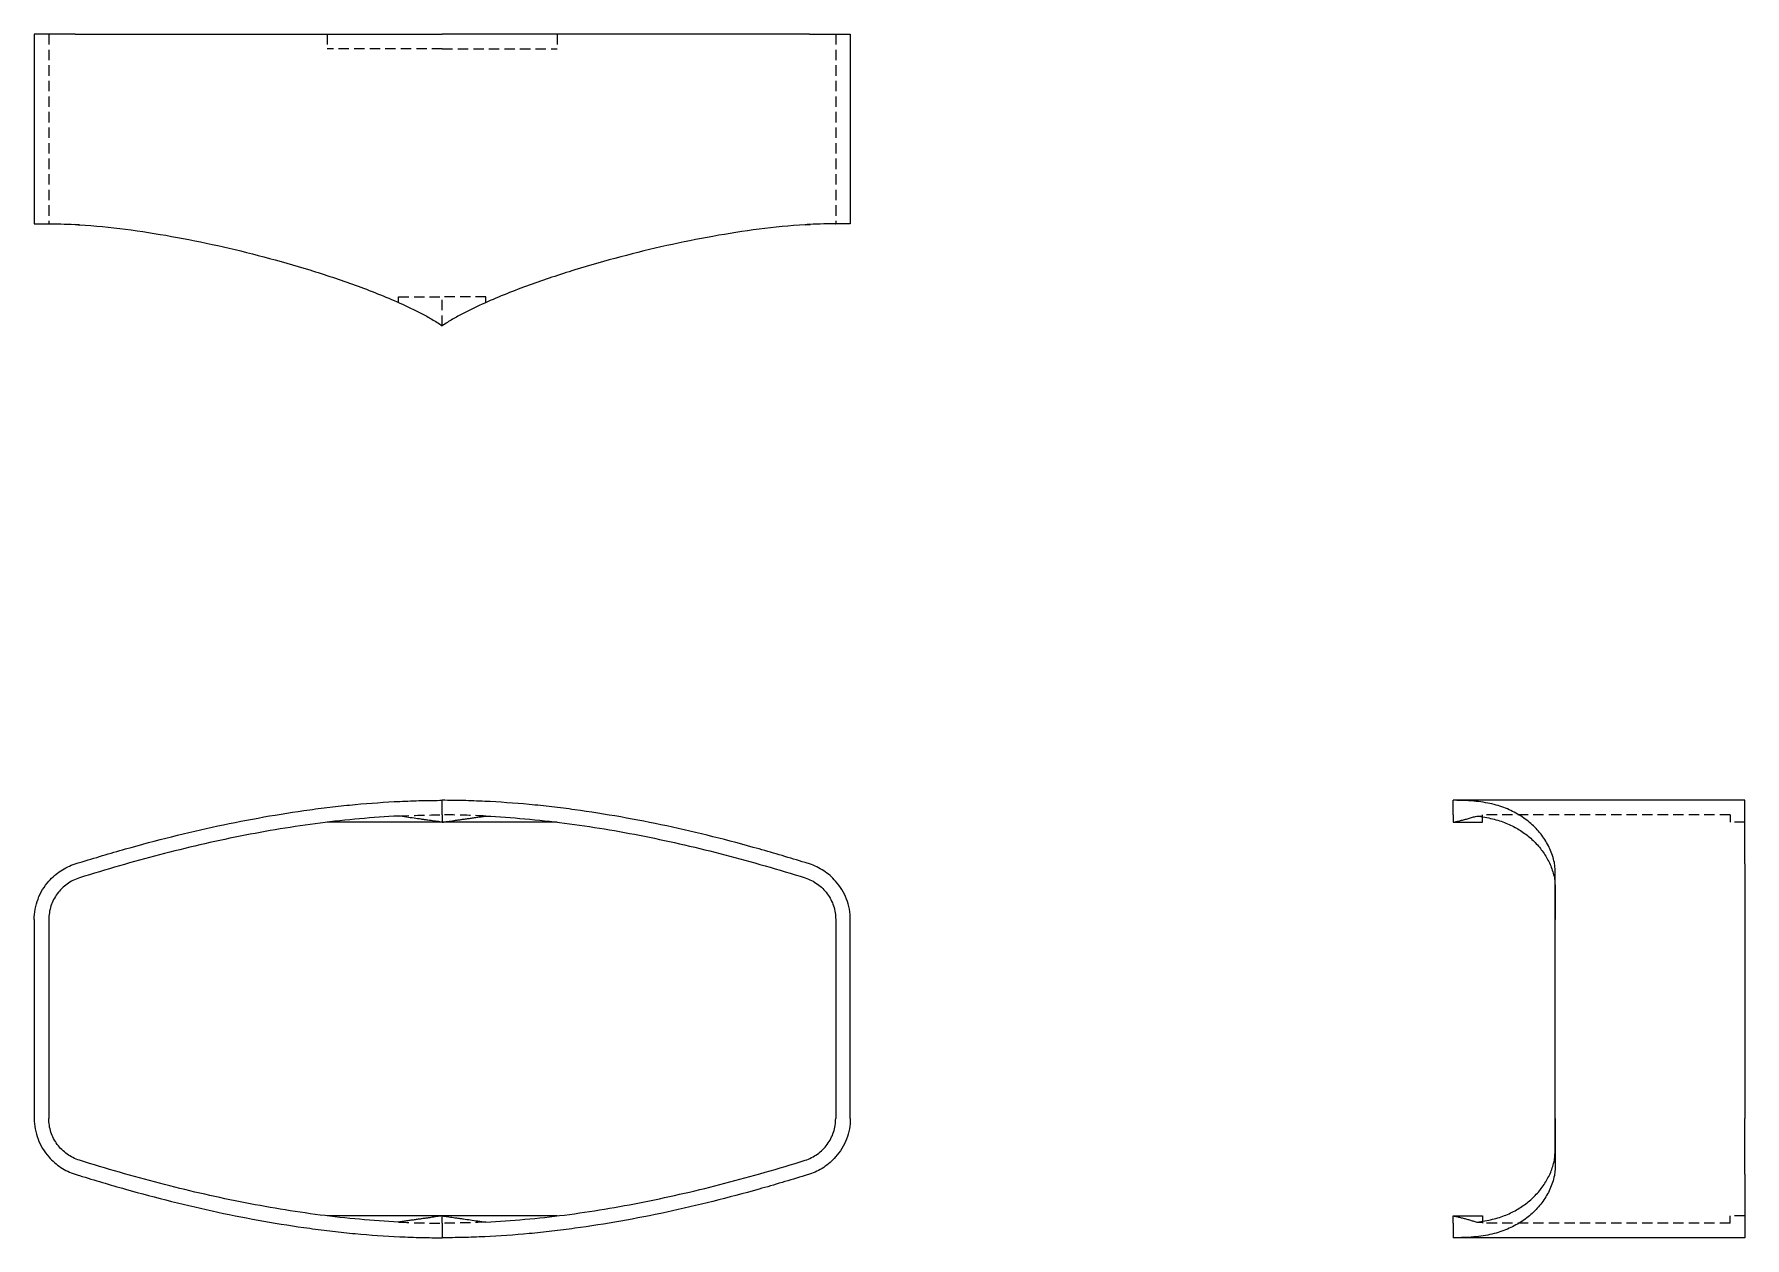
# Model space of a CAD drawing. Header units: millimetres. Extents: x 33 to 243, y 30 to 178.
import ezdxf

# ---------------------------------------------------------------- set-up
doc = ezdxf.new("R2010")
doc.units = ezdxf.units.MM
doc.linetypes.add('HIDDEN', pattern=[1.905, 1.27, -0.635])

msp = doc.modelspace()

# ---------------------------------------------------------------- linework, layer by layer
at = {"color": 7, "linetype": 'Continuous', "lineweight": 25}
for p, q in [((33, 177.61), (33, 154.39)), ((133, 177.61), (133, 154.39)), ((34.8, 154.39), (34.79, 154.39)), ((38.54, 154.27), (37.89, 154.31)), ((127.46, 154.27), (128.11, 154.31)), ((131.2, 154.39), (131.21, 154.39)), ((83, 82), (83, 83.79)), ((83, 82), (83, 81.11)), ((242.61, 83.79), (206.89, 83.79)), ((206.89, 82), (206.89, 83.79)), ((206.89, 82), (206.89, 81.11)), ((210.46, 81.11), (210.46, 81.76)), ((97.01, 81.11), (68.99, 81.11)), ((206.89, 81.11), (210.46, 81.11)), ((33, 69.18), (33, 44.82)), ((34.79, 69.18), (34.79, 44.82)), ((131.21, 69.18), (131.21, 44.82)), ((133, 44.82), (133, 69.18)), ((219.39, 44.82), (219.39, 69.18)), ((242.61, 69.18), (242.61, 44.82)), ((97.01, 32.89), (68.99, 32.89)), ((83, 32), (83, 32.89)), ((83, 32), (83, 30.21)), ((206.89, 32.89), (210.46, 32.89)), ((206.89, 32), (206.89, 32.89)), ((206.89, 32), (206.89, 30.21)), ((210.46, 32.89), (210.46, 32.24)), ((242.61, 30.21), (206.89, 30.21))]:
    msp.add_line(p, q, dxfattribs=at)
at = {"color": 7, "linetype": 'HIDDEN', "lineweight": 18}
for p, q in [((34.79, 177.61), (34.79, 154.39)), ((68.91, 177.61), (68.91, 175.82)), ((97.09, 177.61), (97.09, 175.82)), ((131.21, 177.61), (131.21, 154.39)), ((77.64, 144.76), (77.64, 145.46)), ((83, 141.89), (83, 145.46)), ((88.36, 144.76), (88.36, 145.46)), ((209.76, 81.86), (210.46, 81.86)), ((240.82, 82), (210.46, 82)), ((210.46, 81.76), (210.46, 81.86)), ((68.99, 81.11), (68.91, 81.11)), ((97.09, 81.11), (97.01, 81.11)), ((242.61, 81.11), (240.82, 81.11)), ((68.99, 32.89), (68.91, 32.89)), ((97.09, 32.89), (97.01, 32.89)), ((209.76, 32.14), (210.46, 32.14)), ((210.46, 32.24), (210.46, 32.14)), ((240.82, 32), (210.46, 32)), ((242.61, 32.89), (240.82, 32.89))]:
    msp.add_line(p, q, dxfattribs=at)
at = {"color": 7, "linetype": 'Continuous', "lineweight": 25}
for points, knots in [([(38, 177.61), (35.72, 177.61), (33.88, 177.61), (33.25, 177.61), (33.08, 177.61), (33, 177.61), (33, 177.61)], [0, 0, 0, 0, 0.3011704, 0.3011704, 0.3011704, 0.3808091, 0.3808091, 0.3808091, 0.3808091]), ([(128, 177.61), (130.28, 177.61), (132.12, 177.61), (132.75, 177.61), (132.92, 177.61), (133, 177.61), (133, 177.61)], [0, 0, 0, 0, 0.3011704, 0.3011704, 0.3011704, 0.3808091, 0.3808091, 0.3808091, 0.3808091]), ([(33, 154.39), (33, 154.39), (33.16, 154.39), (33.77, 154.39), (34.23, 154.39), (34.8, 154.39)], [0, 0, 0, 0, 0.5, 0.5, 1, 1, 1, 1]), ([(34.8, 154.39), (35.01, 154.39), (35.24, 154.39), (35.73, 154.38), (35.99, 154.38), (36.8, 154.36), (37.38, 154.34), (38, 154.3)], [0, 0, 0, 0, 0.25, 0.25, 0.5, 0.5, 1, 1, 1, 1]), ([(38.54, 154.27), (40.42, 154.16), (42.3, 153.97), (46.07, 153.49), (47.95, 153.19), (51.72, 152.52), (53.61, 152.14), (57.38, 151.3), (59.26, 150.84), (63.01, 149.85), (64.89, 149.31), (67.69, 148.45), (68.63, 148.15), (70.49, 147.53), (71.41, 147.21), (74.18, 146.21), (76, 145.49), (78.69, 144.29), (79.57, 143.87), (80.88, 143.19), (81.31, 142.95), (82.17, 142.45), (82.59, 142.18), (83, 141.89)], [0, 0, 0, 0, 0.125, 0.125, 0.25, 0.25, 0.375, 0.375, 0.5, 0.5, 0.625, 0.625, 0.6875, 0.6875, 0.75, 0.75, 0.875, 0.875, 0.9375, 0.9375, 0.96875, 0.96875, 1, 1, 1, 1]), ([(127.46, 154.27), (125.58, 154.16), (123.7, 153.97), (119.93, 153.49), (118.05, 153.19), (114.28, 152.52), (112.39, 152.14), (108.62, 151.3), (106.74, 150.84), (102.99, 149.85), (101.11, 149.31), (98.31, 148.45), (97.37, 148.15), (95.51, 147.53), (94.59, 147.21), (91.82, 146.21), (90, 145.49), (87.31, 144.29), (86.43, 143.87), (85.12, 143.19), (84.69, 142.95), (83.83, 142.45), (83.41, 142.18), (83, 141.89)], [0, 0, 0, 0, 0.125, 0.125, 0.25, 0.25, 0.375, 0.375, 0.5, 0.5, 0.625, 0.625, 0.6875, 0.6875, 0.75, 0.75, 0.875, 0.875, 0.9375, 0.9375, 0.96875, 0.96875, 1, 1, 1, 1]), ([(131.2, 154.39), (130.99, 154.39), (130.76, 154.39), (130.27, 154.38), (130.01, 154.38), (129.2, 154.36), (128.62, 154.34), (128, 154.3)], [0, 0, 0, 0, 0.25, 0.25, 0.5, 0.5, 1, 1, 1, 1]), ([(133, 154.39), (133, 154.39), (132.84, 154.39), (132.23, 154.39), (131.77, 154.39), (131.2, 154.39)], [0, 0, 0, 0, 0.5, 0.5, 1, 1, 1, 1]), ([(38.54, 76.16), (40.42, 76.74), (42.3, 77.3), (46.07, 78.36), (47.95, 78.86), (51.72, 79.8), (53.61, 80.24), (57.38, 81.05), (59.26, 81.41), (63.01, 82.08), (64.89, 82.37), (67.69, 82.76), (68.63, 82.88), (70.49, 83.09), (71.41, 83.19), (74.18, 83.45), (76, 83.57), (78.69, 83.7), (79.57, 83.73), (80.88, 83.77), (81.31, 83.77), (82.17, 83.78), (82.59, 83.79), (83, 83.79)], [0, 0, 0, 0, 0.125, 0.125, 0.25, 0.25, 0.375, 0.375, 0.5, 0.5, 0.625, 0.625, 0.6875, 0.6875, 0.75, 0.75, 0.875, 0.875, 0.9375, 0.9375, 0.96875, 0.96875, 1, 1, 1, 1]), ([(77.64, 81.86), (76.07, 81.79), (74.48, 81.67), (71.27, 81.38), (69.65, 81.21), (66.4, 80.79), (64.77, 80.55), (61.5, 80.01), (59.86, 79.71), (56.58, 79.06), (54.94, 78.7), (51.66, 77.95), (50.01, 77.54), (46.73, 76.69), (45.09, 76.24), (41.81, 75.3), (40.18, 74.8), (38.54, 74.29)], [0, 0, 0, 0, 0.125, 0.125, 0.25, 0.25, 0.375, 0.375, 0.5, 0.5, 0.625, 0.625, 0.75, 0.75, 0.875, 0.875, 1, 1, 1, 1]), ([(83, 81.11), (82.9, 81.12), (82.69, 81.15), (82.35, 81.2), (82, 81.25), (81.63, 81.3), (81.24, 81.36), (80.83, 81.41), (80.27, 81.49), (79.53, 81.6), (78.61, 81.73), (77.97, 81.82), (77.64, 81.86)], [0, 0, 0, 0, 0.061756, 0.126521, 0.194327, 0.265199, 0.33916, 0.416231, 0.496428, 0.654479, 0.822311, 1, 1, 1, 1]), ([(127.46, 76.16), (125.58, 76.74), (123.7, 77.3), (119.93, 78.36), (118.05, 78.86), (114.28, 79.8), (112.39, 80.24), (108.62, 81.05), (106.74, 81.41), (102.99, 82.08), (101.11, 82.37), (98.31, 82.76), (97.37, 82.88), (95.51, 83.09), (94.59, 83.19), (91.82, 83.45), (90, 83.57), (87.31, 83.7), (86.43, 83.73), (85.12, 83.77), (84.69, 83.77), (83.83, 83.78), (83.41, 83.79), (83, 83.79)], [0, 0, 0, 0, 0.125, 0.125, 0.25, 0.25, 0.375, 0.375, 0.5, 0.5, 0.625, 0.625, 0.6875, 0.6875, 0.75, 0.75, 0.875, 0.875, 0.9375, 0.9375, 0.96875, 0.96875, 1, 1, 1, 1]), ([(83, 81.11), (83.11, 81.12), (83.32, 81.15), (83.67, 81.2), (84.03, 81.25), (84.42, 81.31), (84.83, 81.37), (85.27, 81.43), (85.72, 81.49), (86.21, 81.56), (86.71, 81.63), (87.24, 81.71), (87.79, 81.78), (88.17, 81.84), (88.36, 81.86)], [0, 0, 0, 0, 0.063306, 0.130187, 0.200673, 0.27479, 0.352558, 0.433993, 0.519107, 0.607907, 0.700398, 0.796579, 0.896449, 1, 1, 1, 1]), ([(88.36, 81.86), (89.93, 81.79), (91.52, 81.67), (94.73, 81.38), (96.35, 81.21), (99.6, 80.79), (101.23, 80.55), (104.5, 80.01), (106.14, 79.71), (109.42, 79.06), (111.06, 78.7), (114.34, 77.95), (115.99, 77.54), (119.27, 76.69), (120.91, 76.24), (124.19, 75.3), (125.82, 74.8), (127.46, 74.29)], [0, 0, 0, 0, 0.125, 0.125, 0.25, 0.25, 0.375, 0.375, 0.5, 0.5, 0.625, 0.625, 0.75, 0.75, 0.875, 0.875, 1, 1, 1, 1]), ([(219.27, 76.16), (219.16, 76.74), (218.97, 77.3), (218.49, 78.36), (218.19, 78.86), (217.52, 79.8), (217.14, 80.24), (216.3, 81.05), (215.84, 81.41), (214.85, 82.08), (214.31, 82.37), (213.45, 82.76), (213.15, 82.88), (212.53, 83.09), (212.21, 83.19), (211.21, 83.45), (210.49, 83.57), (209.29, 83.7), (208.87, 83.73), (208.19, 83.77), (207.95, 83.77), (207.45, 83.78), (207.18, 83.79), (206.89, 83.79)], [0, 0, 0, 0, 0.125, 0.125, 0.25, 0.25, 0.375, 0.375, 0.5, 0.5, 0.625, 0.625, 0.6875, 0.6875, 0.75, 0.75, 0.875, 0.875, 0.9375, 0.9375, 0.96875, 0.96875, 1, 1, 1, 1]), ([(206.89, 81.11), (206.97, 81.12), (207.12, 81.15), (207.34, 81.2), (207.56, 81.25), (207.79, 81.31), (208.03, 81.37), (208.26, 81.43), (208.5, 81.49), (208.75, 81.56), (209, 81.63), (209.25, 81.71), (209.5, 81.78), (209.67, 81.84), (209.76, 81.86)], [0, 0, 0, 0, 0.063306, 0.130187, 0.200673, 0.27479, 0.352558, 0.433993, 0.519107, 0.607907, 0.700398, 0.796579, 0.896449, 1, 1, 1, 1]), ([(209.76, 81.86), (210.46, 81.79), (211.09, 81.67), (212.27, 81.38), (212.82, 81.21), (213.86, 80.79), (214.34, 80.55), (215.26, 80.01), (215.68, 79.71), (216.48, 79.06), (216.85, 78.7), (217.53, 77.95), (217.84, 77.54), (218.38, 76.69), (218.62, 76.24), (219.02, 75.3), (219.17, 74.8), (219.27, 74.29)], [0, 0, 0, 0, 0.125, 0.125, 0.25, 0.25, 0.375, 0.375, 0.5, 0.5, 0.625, 0.625, 0.75, 0.75, 0.875, 0.875, 1, 1, 1, 1]), ([(34.8, 73.89), (35.01, 74.13), (35.24, 74.36), (35.73, 74.79), (35.99, 74.98), (36.8, 75.52), (37.38, 75.79), (38, 75.99)], [0, 0, 0, 0, 0.25, 0.25, 0.5, 0.5, 1, 1, 1, 1]), ([(131.2, 73.89), (130.99, 74.13), (130.76, 74.36), (130.27, 74.79), (130.01, 74.98), (129.2, 75.52), (128.62, 75.79), (128, 75.99)], [0, 0, 0, 0, 0.25, 0.25, 0.5, 0.5, 1, 1, 1, 1]), ([(219.39, 73.89), (219.39, 74.13), (219.39, 74.36), (219.38, 74.79), (219.38, 74.98), (219.36, 75.52), (219.34, 75.79), (219.3, 75.99)], [0, 0, 0, 0, 0.25, 0.25, 0.5, 0.5, 1, 1, 1, 1]), ([(242.61, 75.99), (242.61, 75.27), (242.61, 73.35), (242.61, 71.05), (242.61, 70.44), (242.61, 69.81), (242.61, 69.18)], [0, 0, 0, 0, 0.3011704, 0.3011704, 0.3011704, 0.3808091, 0.3808091, 0.3808091, 0.3808091]), ([(33, 69.18), (33, 70.04), (33.16, 70.9), (33.77, 72.5), (34.23, 73.25), (34.8, 73.89)], [0, 0, 0, 0, 0.5, 0.5, 1, 1, 1, 1]), ([(38.54, 74.29), (37.99, 74.12), (37.49, 73.86), (36.8, 73.37), (36.58, 73.19), (36.18, 72.79), (36, 72.58), (35.66, 72.12), (35.51, 71.88), (35.25, 71.38), (35.14, 71.12), (34.97, 70.58), (34.9, 70.3), (34.81, 69.74), (34.79, 69.46), (34.79, 69.18)], [0, 0, 0, 0, 0.25, 0.25, 0.375, 0.375, 0.5, 0.5, 0.625, 0.625, 0.75, 0.75, 0.875, 0.875, 1, 1, 1, 1]), ([(127.46, 74.29), (128.01, 74.12), (128.51, 73.86), (129.2, 73.37), (129.42, 73.19), (129.82, 72.79), (130, 72.58), (130.34, 72.12), (130.49, 71.88), (130.75, 71.38), (130.86, 71.12), (131.03, 70.58), (131.1, 70.3), (131.19, 69.74), (131.21, 69.46), (131.21, 69.18)], [0, 0, 0, 0, 0.25, 0.25, 0.375, 0.375, 0.5, 0.5, 0.625, 0.625, 0.75, 0.75, 0.875, 0.875, 1, 1, 1, 1]), ([(133, 69.18), (133, 70.04), (132.84, 70.9), (132.23, 72.5), (131.77, 73.25), (131.2, 73.89)], [0, 0, 0, 0, 0.5, 0.5, 1, 1, 1, 1]), ([(219.27, 74.29), (219.31, 74.12), (219.33, 73.86), (219.36, 73.37), (219.36, 73.19), (219.38, 72.79), (219.38, 72.58), (219.39, 72.12), (219.39, 71.88), (219.39, 71.38), (219.39, 71.12), (219.39, 70.58), (219.39, 70.3), (219.39, 69.74), (219.39, 69.46), (219.39, 69.18)], [0, 0, 0, 0, 0.25, 0.25, 0.375, 0.375, 0.5, 0.5, 0.625, 0.625, 0.75, 0.75, 0.875, 0.875, 1, 1, 1, 1]), ([(219.39, 69.18), (219.39, 70.04), (219.39, 70.9), (219.39, 72.5), (219.39, 73.25), (219.39, 73.89)], [0, 0, 0, 0, 0.5, 0.5, 1, 1, 1, 1]), ([(33, 44.82), (33, 43.96), (33.16, 43.1), (33.77, 41.5), (34.23, 40.75), (34.8, 40.11)], [0, 0, 0, 0, 0.5, 0.5, 1, 1, 1, 1]), ([(38.54, 39.71), (37.99, 39.88), (37.49, 40.14), (36.8, 40.63), (36.58, 40.81), (36.18, 41.21), (36, 41.42), (35.66, 41.88), (35.51, 42.12), (35.25, 42.62), (35.14, 42.88), (34.97, 43.42), (34.9, 43.7), (34.81, 44.26), (34.79, 44.54), (34.79, 44.82)], [0, 0, 0, 0, 0.25, 0.25, 0.375, 0.375, 0.5, 0.5, 0.625, 0.625, 0.75, 0.75, 0.875, 0.875, 1, 1, 1, 1]), ([(127.46, 39.71), (128.01, 39.88), (128.51, 40.14), (129.2, 40.63), (129.42, 40.81), (129.82, 41.21), (130, 41.42), (130.34, 41.88), (130.49, 42.12), (130.75, 42.62), (130.86, 42.88), (131.03, 43.42), (131.1, 43.7), (131.19, 44.26), (131.21, 44.54), (131.21, 44.82)], [0, 0, 0, 0, 0.25, 0.25, 0.375, 0.375, 0.5, 0.5, 0.625, 0.625, 0.75, 0.75, 0.875, 0.875, 1, 1, 1, 1]), ([(133, 44.82), (133, 43.96), (132.84, 43.1), (132.23, 41.5), (131.77, 40.75), (131.2, 40.11)], [0, 0, 0, 0, 0.5, 0.5, 1, 1, 1, 1]), ([(219.27, 39.71), (219.31, 39.88), (219.33, 40.14), (219.36, 40.63), (219.36, 40.81), (219.38, 41.21), (219.38, 41.42), (219.39, 41.88), (219.39, 42.12), (219.39, 42.62), (219.39, 42.88), (219.39, 43.42), (219.39, 43.7), (219.39, 44.26), (219.39, 44.54), (219.39, 44.82)], [0, 0, 0, 0, 0.25, 0.25, 0.375, 0.375, 0.5, 0.5, 0.625, 0.625, 0.75, 0.75, 0.875, 0.875, 1, 1, 1, 1]), ([(219.39, 44.82), (219.39, 43.96), (219.39, 43.1), (219.39, 41.5), (219.39, 40.75), (219.39, 40.11)], [0, 0, 0, 0, 0.5, 0.5, 1, 1, 1, 1]), ([(242.61, 38.01), (242.61, 38.73), (242.61, 40.65), (242.61, 42.95), (242.61, 43.56), (242.61, 44.19), (242.61, 44.82)], [0, 0, 0, 0, 0.3011704, 0.3011704, 0.3011704, 0.3808091, 0.3808091, 0.3808091, 0.3808091]), ([(34.8, 40.11), (35.01, 39.87), (35.24, 39.64), (35.73, 39.21), (35.99, 39.02), (36.8, 38.48), (37.38, 38.21), (38, 38.01)], [0, 0, 0, 0, 0.25, 0.25, 0.5, 0.5, 1, 1, 1, 1]), ([(131.2, 40.11), (130.99, 39.87), (130.76, 39.64), (130.27, 39.21), (130.01, 39.02), (129.2, 38.48), (128.62, 38.21), (128, 38.01)], [0, 0, 0, 0, 0.25, 0.25, 0.5, 0.5, 1, 1, 1, 1]), ([(219.39, 40.11), (219.39, 39.87), (219.39, 39.64), (219.38, 39.21), (219.38, 39.02), (219.36, 38.48), (219.34, 38.21), (219.3, 38.01)], [0, 0, 0, 0, 0.25, 0.25, 0.5, 0.5, 1, 1, 1, 1]), ([(77.64, 32.14), (76.07, 32.21), (74.48, 32.33), (71.27, 32.62), (69.65, 32.79), (66.4, 33.21), (64.77, 33.45), (61.5, 33.99), (59.86, 34.29), (56.58, 34.94), (54.94, 35.3), (51.66, 36.05), (50.01, 36.46), (46.73, 37.31), (45.09, 37.76), (41.81, 38.7), (40.18, 39.2), (38.54, 39.71)], [0, 0, 0, 0, 0.125, 0.125, 0.25, 0.25, 0.375, 0.375, 0.5, 0.5, 0.625, 0.625, 0.75, 0.75, 0.875, 0.875, 1, 1, 1, 1]), ([(38.54, 37.84), (40.42, 37.26), (42.3, 36.7), (46.07, 35.64), (47.95, 35.14), (51.72, 34.2), (53.61, 33.76), (57.38, 32.95), (59.26, 32.59), (63.01, 31.92), (64.89, 31.63), (67.69, 31.24), (68.63, 31.12), (70.49, 30.91), (71.41, 30.81), (74.18, 30.55), (76, 30.43), (78.69, 30.3), (79.57, 30.27), (80.88, 30.23), (81.31, 30.23), (82.17, 30.22), (82.59, 30.21), (83, 30.21)], [0, 0, 0, 0, 0.125, 0.125, 0.25, 0.25, 0.375, 0.375, 0.5, 0.5, 0.625, 0.625, 0.6875, 0.6875, 0.75, 0.75, 0.875, 0.875, 0.9375, 0.9375, 0.96875, 0.96875, 1, 1, 1, 1]), ([(127.46, 37.84), (125.58, 37.26), (123.7, 36.7), (119.93, 35.64), (118.05, 35.14), (114.28, 34.2), (112.39, 33.76), (108.62, 32.95), (106.74, 32.59), (102.99, 31.92), (101.11, 31.63), (98.31, 31.24), (97.37, 31.12), (95.51, 30.91), (94.59, 30.81), (91.82, 30.55), (90, 30.43), (87.31, 30.3), (86.43, 30.27), (85.12, 30.23), (84.69, 30.23), (83.83, 30.22), (83.41, 30.21), (83, 30.21)], [0, 0, 0, 0, 0.125, 0.125, 0.25, 0.25, 0.375, 0.375, 0.5, 0.5, 0.625, 0.625, 0.6875, 0.6875, 0.75, 0.75, 0.875, 0.875, 0.9375, 0.9375, 0.96875, 0.96875, 1, 1, 1, 1]), ([(88.36, 32.14), (89.93, 32.21), (91.52, 32.33), (94.73, 32.62), (96.35, 32.79), (99.6, 33.21), (101.23, 33.45), (104.5, 33.99), (106.14, 34.29), (109.42, 34.94), (111.06, 35.3), (114.34, 36.05), (115.99, 36.46), (119.27, 37.31), (120.91, 37.76), (124.19, 38.7), (125.82, 39.2), (127.46, 39.71)], [0, 0, 0, 0, 0.125, 0.125, 0.25, 0.25, 0.375, 0.375, 0.5, 0.5, 0.625, 0.625, 0.75, 0.75, 0.875, 0.875, 1, 1, 1, 1]), ([(219.27, 37.84), (219.16, 37.26), (218.97, 36.7), (218.49, 35.64), (218.19, 35.14), (217.52, 34.2), (217.14, 33.76), (216.3, 32.95), (215.84, 32.59), (214.85, 31.92), (214.31, 31.63), (213.45, 31.24), (213.15, 31.12), (212.53, 30.91), (212.21, 30.81), (211.21, 30.55), (210.49, 30.43), (209.29, 30.3), (208.87, 30.27), (208.19, 30.23), (207.95, 30.23), (207.45, 30.22), (207.18, 30.21), (206.89, 30.21)], [0, 0, 0, 0, 0.125, 0.125, 0.25, 0.25, 0.375, 0.375, 0.5, 0.5, 0.625, 0.625, 0.6875, 0.6875, 0.75, 0.75, 0.875, 0.875, 0.9375, 0.9375, 0.96875, 0.96875, 1, 1, 1, 1]), ([(209.76, 32.14), (210.46, 32.21), (211.09, 32.33), (212.27, 32.62), (212.82, 32.79), (213.86, 33.21), (214.34, 33.45), (215.26, 33.99), (215.68, 34.29), (216.48, 34.94), (216.85, 35.3), (217.53, 36.05), (217.84, 36.46), (218.38, 37.31), (218.62, 37.76), (219.02, 38.7), (219.17, 39.2), (219.27, 39.71)], [0, 0, 0, 0, 0.125, 0.125, 0.25, 0.25, 0.375, 0.375, 0.5, 0.5, 0.625, 0.625, 0.75, 0.75, 0.875, 0.875, 1, 1, 1, 1]), ([(83, 32.89), (82.89, 32.88), (82.68, 32.85), (82.33, 32.8), (81.97, 32.75), (81.58, 32.69), (81.17, 32.63), (80.73, 32.57), (80.28, 32.51), (79.79, 32.44), (79.29, 32.37), (78.76, 32.29), (78.21, 32.22), (77.83, 32.16), (77.64, 32.14)], [0, 0, 0, 0, 0.063306, 0.130187, 0.200673, 0.27479, 0.352558, 0.433993, 0.519107, 0.607907, 0.700398, 0.796579, 0.896449, 1, 1, 1, 1]), ([(83, 32.89), (83.1, 32.88), (83.31, 32.85), (83.65, 32.8), (84, 32.75), (84.37, 32.7), (84.76, 32.64), (85.17, 32.59), (85.73, 32.51), (86.47, 32.4), (87.39, 32.27), (88.03, 32.18), (88.36, 32.14)], [0, 0, 0, 0, 0.061756, 0.126521, 0.194327, 0.265199, 0.33916, 0.416231, 0.496428, 0.654479, 0.822311, 1, 1, 1, 1]), ([(206.89, 32.89), (206.96, 32.88), (207.11, 32.85), (207.32, 32.8), (207.54, 32.75), (207.76, 32.7), (207.98, 32.64), (208.21, 32.59), (208.51, 32.51), (208.88, 32.4), (209.32, 32.27), (209.61, 32.18), (209.76, 32.14)], [0, 0, 0, 0, 0.061756, 0.126521, 0.194327, 0.265199, 0.33916, 0.416231, 0.496428, 0.654479, 0.822311, 1, 1, 1, 1])]:
    msp.add_open_spline(points, degree=3, knots=knots, dxfattribs=at)
for points in [[(38, 177.61), (54.5, 177.61), (69.49, 177.61), (83, 177.61)], [(128, 177.61), (111.5, 177.61), (96.51, 177.61), (83, 177.61)], [(38, 154.3), (38.18, 154.29), (38.36, 154.28), (38.54, 154.27)], [(128, 154.3), (127.82, 154.29), (127.64, 154.28), (127.46, 154.27)], [(242.61, 75.99), (242.61, 81.17), (242.61, 83.79), (242.61, 83.79)], [(38, 75.99), (38.18, 76.05), (38.36, 76.1), (38.54, 76.16)], [(128, 75.99), (127.82, 76.05), (127.64, 76.1), (127.46, 76.16)], [(219.3, 75.99), (219.29, 76.05), (219.28, 76.1), (219.27, 76.16)], [(38, 38.01), (38.18, 37.95), (38.36, 37.9), (38.54, 37.84)], [(128, 38.01), (127.82, 37.95), (127.64, 37.9), (127.46, 37.84)], [(219.3, 38.01), (219.29, 37.95), (219.28, 37.9), (219.27, 37.84)], [(242.61, 38.01), (242.61, 32.83), (242.61, 30.21), (242.61, 30.21)]]:
    msp.add_open_spline(points, degree=3, dxfattribs=at)
at = {"color": 7, "linetype": 'HIDDEN', "lineweight": 18}
for points in [[(83, 175.82), (78.48, 175.82), (73.79, 175.82), (68.91, 175.82)], [(83, 175.82), (87.52, 175.82), (92.21, 175.82), (97.09, 175.82)], [(77.64, 145.46), (79.46, 145.46), (81.24, 145.46), (83, 145.46)], [(88.36, 145.46), (86.54, 145.46), (84.76, 145.46), (83, 145.46)], [(77.64, 81.86), (79.46, 81.95), (81.24, 82), (83, 82)], [(88.36, 81.86), (86.54, 81.95), (84.76, 82), (83, 82)], [(210.46, 81.86), (210.46, 81.95), (210.46, 82), (210.46, 82)], [(240.82, 82), (240.82, 82), (240.82, 81.7), (240.82, 81.11)], [(77.64, 32.14), (79.46, 32.05), (81.24, 32), (83, 32)], [(88.36, 32.14), (86.54, 32.05), (84.76, 32), (83, 32)], [(210.46, 32.14), (210.46, 32.05), (210.46, 32), (210.46, 32)], [(240.82, 32), (240.82, 32), (240.82, 32.3), (240.82, 32.89)]]:
    msp.add_open_spline(points, degree=3, dxfattribs=at)

doc.saveas('drawing.dxf')
